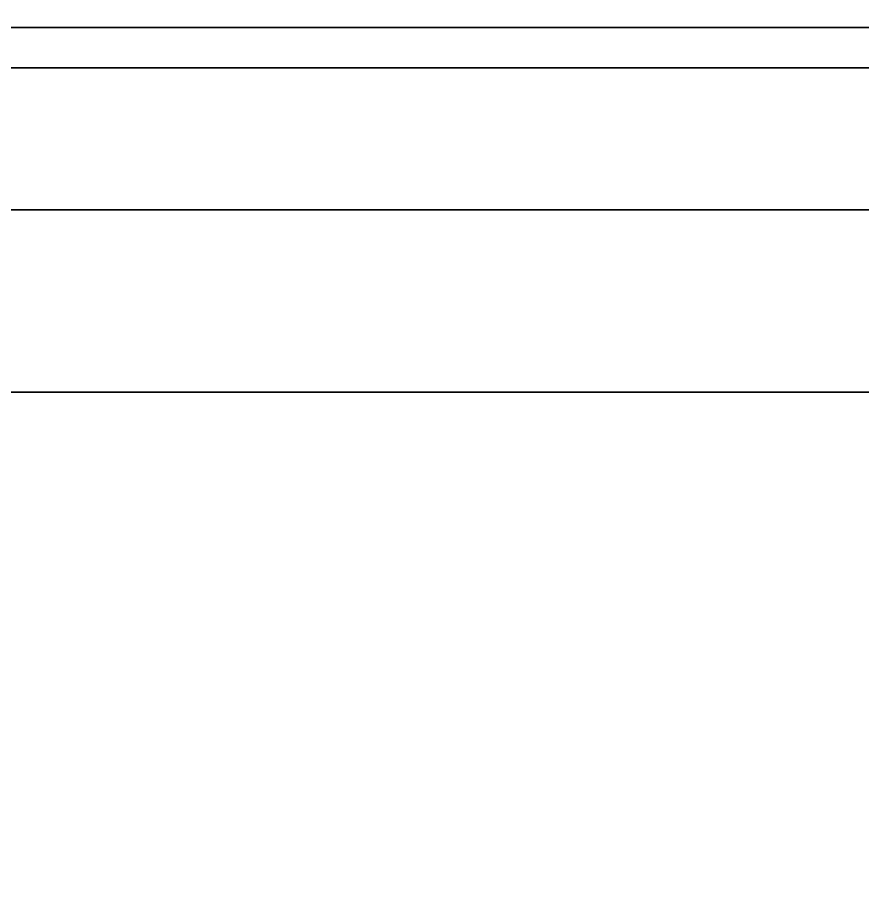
# Model space of a CAD drawing. Extents: x 0 to 5507, y -6518 to 0.
# Drawn here: x 2435.5 to 2519, y -2234.2 to -2149 of the extents above; entities that cross this region are included whole.
import ezdxf

# ---------------------------------------------------------------- set-up
doc = ezdxf.new("R2010")
doc.units = 0
for name, color, linetype in [('LAYER0', 7, 'CONTINUOUS'), ('LAYER1', 7, 'CONTINUOUS'), ('LAYER104', 7, 'CONTINUOUS'), ('LAYER117', 254, 'CONTINUOUS'), ('LAYER127', 254, 'CONTINUOUS'), ('LAYER131', 254, 'CONTINUOUS'), ('LAYER536', 254, 'CONTINUOUS'), ('LAYER55', 7, 'CONTINUOUS'), ('LAYER56', 7, 'CONTINUOUS'), ('LAYER91', 7, 'CONTINUOUS'), ('LAYER92', 7, 'CONTINUOUS'), ('LAYER94', 7, 'CONTINUOUS')]:
    doc.layers.add(name, color=color, linetype=linetype)

msp = doc.modelspace()

# ---------------------------------------------------------------- linework, layer by layer
at = {"layer": 'LAYER0', "invisible_edges": 1}
for points in [[(5507, 0), (0, -6518), (0, 0), (5507, 0)], [(5507, -6518, 5), (0, 0, 5), (0, -6518, 5), (5507, -6518, 5)], [(0, 0, 5), (5507, -6518, 5), (5507, 0, 5), (0, 0, 5)], [(0, -6518), (5507, 0), (5507, -6518), (0, -6518)]]:
    msp.add_3dface(points, dxfattribs=at)
at = {"layer": 'LAYER104', "invisible_edges": 1}
for points in [[(2976, -1632, 149.5), (2396, -2154, 149.5), (2396, -1632, 149.5), (2976, -1632, 149.5)], [(2396, -2154, 149.5), (2976, -1632, 149.5), (2976, -2154, 149.5), (2396, -2154, 149.5)], [(2976, -2154, 155.5), (2396, -1632, 155.5), (2396, -2154, 155.5), (2976, -2154, 155.5)], [(2396, -1632, 155.5), (2976, -2154, 155.5), (2976, -1632, 155.5), (2396, -1632, 155.5)], [(2976, -2154, 155.5), (2396, -2154, 149.5), (2976, -2154, 149.5), (2976, -2154, 155.5)], [(2396, -2154, 149.5), (2976, -2154, 155.5), (2396, -2154, 155.5), (2396, -2154, 149.5)]]:
    msp.add_3dface(points, dxfattribs=at)
at = {"layer": 'LAYER117', "invisible_edges": 1}
for points in [[(2353, -2168, 504), (3019, -2168, 114), (2353, -2168, 114), (2353, -2168, 504)], [(3019, -2168, 114), (2353, -2168, 504), (3019, -2168, 504), (3019, -2168, 114)], [(2353, -2186, 114), (3019, -2168, 114), (3019, -2186, 114), (2353, -2186, 114)], [(3019, -2168, 114), (2353, -2186, 114), (2353, -2168, 114), (3019, -2168, 114)], [(2353, -2168, 504), (3019, -2186, 504), (3019, -2168, 504), (2353, -2168, 504)], [(3019, -2186, 504), (2353, -2168, 504), (2353, -2186, 504), (3019, -2186, 504)], [(3019, -2186, 504), (2353, -2186, 114), (3019, -2186, 114), (3019, -2186, 504)], [(2353, -2186, 114), (3019, -2186, 504), (2353, -2186, 504), (2353, -2186, 114)]]:
    msp.add_3dface(points, dxfattribs=at)
at = {"layer": 'LAYER127', "invisible_edges": 1}
for points in [[(2684.5, -2168, 1609), (2353, -2168, 2287), (2684.5, -2168, 2287), (2684.5, -2168, 1609)], [(2353, -2168, 2287), (2684.5, -2168, 1609), (2353, -2168, 1609), (2353, -2168, 2287)], [(2684.5, -2168, 1609), (2353, -2186, 1609), (2353, -2168, 1609), (2684.5, -2168, 1609)], [(2353, -2186, 1609), (2684.5, -2168, 1609), (2684.5, -2186, 1609), (2353, -2186, 1609)], [(2684.5, -2186, 2287), (2353, -2168, 2287), (2353, -2186, 2287), (2684.5, -2186, 2287)], [(2353, -2168, 2287), (2684.5, -2186, 2287), (2684.5, -2168, 2287), (2353, -2168, 2287)], [(2353, -2186, 1609), (2684.5, -2186, 2287), (2353, -2186, 2287), (2353, -2186, 1609)], [(2684.5, -2186, 2287), (2353, -2186, 1609), (2684.5, -2186, 1609), (2684.5, -2186, 2287)]]:
    msp.add_3dface(points, dxfattribs=at)
at = {"layer": 'LAYER131', "invisible_edges": 1}
for points in [[(2353, -2168, 1606), (3020, -2168, 507), (2353, -2168, 507), (2353, -2168, 1606)], [(3020, -2168, 507), (2353, -2168, 1606), (3020, -2168, 1606), (3020, -2168, 507)], [(2353, -2186, 507), (3020, -2168, 507), (3020, -2186, 507), (2353, -2186, 507)], [(3020, -2168, 507), (2353, -2186, 507), (2353, -2168, 507), (3020, -2168, 507)], [(2353, -2168, 1606), (3020, -2186, 1606), (3020, -2168, 1606), (2353, -2168, 1606)], [(3020, -2186, 1606), (2353, -2168, 1606), (2353, -2186, 1606), (3020, -2186, 1606)], [(3020, -2186, 1606), (2353, -2186, 507), (3020, -2186, 507), (3020, -2186, 1606)], [(2353, -2186, 507), (3020, -2186, 1606), (2353, -2186, 1606), (2353, -2186, 507)]]:
    msp.add_3dface(points, dxfattribs=at)
at = {"layer": 'LAYER536', "invisible_edges": 1}
for points in [[(3075, -2150, 2360), (1415, -2150, 2290), (1415, -2150, 2360), (3075, -2150, 2360)], [(1415, -2150, 2290), (3075, -2150, 2360), (3075, -2150, 2290), (1415, -2150, 2290)], [(3075, -2168, 2290), (1415, -2150, 2290), (3075, -2150, 2290), (3075, -2168, 2290)], [(1415, -2150, 2290), (3075, -2168, 2290), (1415, -2168, 2290), (1415, -2150, 2290)], [(1415, -2168, 2360), (3075, -2150, 2360), (1415, -2150, 2360), (1415, -2168, 2360)], [(3075, -2150, 2360), (1415, -2168, 2360), (3075, -2168, 2360), (3075, -2150, 2360)], [(3075, -2168, 2290), (1415, -2168, 2360), (1415, -2168, 2290), (3075, -2168, 2290)], [(1415, -2168, 2360), (3075, -2168, 2290), (3075, -2168, 2360), (1415, -2168, 2360)]]:
    msp.add_3dface(points, dxfattribs=at)
at = {"layer": 'LAYER55', "invisible_edges": 1}
for points in [[(2369, -1542.6, 507), (3003, -2168, 507), (3003, -1542.6, 507), (2369, -1542.6, 507)], [(3003, -2168, 507), (2369, -1542.6, 507), (2369, -2168, 507), (3003, -2168, 507)], [(2369, -2168, 489), (3003, -1542.6, 489), (3003, -2168, 489), (2369, -2168, 489)], [(3003, -1542.6, 489), (2369, -2168, 489), (2369, -1542.6, 489), (3003, -1542.6, 489)], [(2369, -2168, 489), (3003, -2168, 507), (2369, -2168, 507), (2369, -2168, 489)], [(3003, -2168, 507), (2369, -2168, 489), (3003, -2168, 489), (3003, -2168, 507)]]:
    msp.add_3dface(points, dxfattribs=at)
at = {"layer": 'LAYER56', "invisible_edges": 1}
for points in [[(2369, -1542.6, 1625), (3003, -2168, 1625), (3003, -1542.6, 1625), (2369, -1542.6, 1625)], [(3003, -2168, 1625), (2369, -1542.6, 1625), (2369, -2168, 1625), (3003, -2168, 1625)], [(2369, -2168, 1607), (3003, -1542.6, 1607), (3003, -2168, 1607), (2369, -2168, 1607)], [(3003, -1542.6, 1607), (2369, -2168, 1607), (2369, -1542.6, 1607), (3003, -1542.6, 1607)], [(2369, -2168, 1607), (3003, -2168, 1625), (2369, -2168, 1625), (2369, -2168, 1607)], [(3003, -2168, 1625), (2369, -2168, 1607), (3003, -2168, 1607), (3003, -2168, 1625)]]:
    msp.add_3dface(points, dxfattribs=at)
at = {"layer": 'LAYER91', "invisible_edges": 1}
for points in [[(3003, -1518, 111), (2369, -2168, 111), (2369, -1518, 111), (3003, -1518, 111)], [(2369, -2168, 111), (3003, -1518, 111), (3003, -2168, 111), (2369, -2168, 111)], [(3003, -2168, 129), (2369, -1518, 129), (2369, -2168, 129), (3003, -2168, 129)], [(2369, -1518, 129), (3003, -2168, 129), (3003, -1518, 129), (2369, -1518, 129)], [(3003, -2168, 129), (2369, -2168, 111), (3003, -2168, 111), (3003, -2168, 129)], [(2369, -2168, 111), (3003, -2168, 129), (2369, -2168, 129), (2369, -2168, 111)]]:
    msp.add_3dface(points, dxfattribs=at)
at = {"layer": 'LAYER92', "invisible_edges": 1}
for points in [[(2369, -1518, 2289), (3003, -2168, 2289), (3003, -1518, 2289), (2369, -1518, 2289)], [(3003, -2168, 2289), (2369, -1518, 2289), (2369, -2168, 2289), (3003, -2168, 2289)], [(2369, -2168, 2271), (3003, -1518, 2271), (3003, -2168, 2271), (2369, -2168, 2271)], [(3003, -1518, 2271), (2369, -2168, 2271), (2369, -1518, 2271), (3003, -1518, 2271)], [(2369, -2168, 2271), (3003, -2168, 2289), (2369, -2168, 2289), (2369, -2168, 2271)], [(3003, -2168, 2289), (2369, -2168, 2271), (3003, -2168, 2271), (3003, -2168, 2289)]]:
    msp.add_3dface(points, dxfattribs=at)
at = {"layer": 'LAYER94', "invisible_edges": 1}
for points in [[(2400, -2150, 136), (2972, -2168, 136), (2400, -2168, 136), (2400, -2150, 136)], [(2972, -2168, 136), (2400, -2150, 136), (2972, -2150, 136), (2972, -2168, 136)], [(2972, -2150, 478), (2400, -2168, 478), (2972, -2168, 478), (2972, -2150, 478)], [(2400, -2168, 478), (2972, -2150, 478), (2400, -2150, 478), (2400, -2168, 478)], [(2400, -2150, 136), (2972, -2150, 478), (2972, -2150, 136), (2400, -2150, 136)], [(2972, -2150, 478), (2400, -2150, 136), (2400, -2150, 478), (2972, -2150, 478)], [(2400, -2168, 478), (2972, -2168, 136), (2972, -2168, 478), (2400, -2168, 478)], [(2972, -2168, 136), (2400, -2168, 478), (2400, -2168, 136), (2972, -2168, 136)]]:
    msp.add_3dface(points, dxfattribs=at)

# ---------------------------------------------------------------- meshes
at = {"layer": 'LAYER1'}
mesh = msp.add_polymesh((3, 2), dxfattribs=at)
for k, corner in enumerate([(3052, -1518, 2340), (1039, -1518, 2340), (3052, -6518, 2340), (3052, -1518, 2340), (3202, -6518, 2340), (3202, -1368, 2340)]):
    mesh.set_mesh_vertex(divmod(k, 2), corner)

doc.saveas('drawing.dxf')
